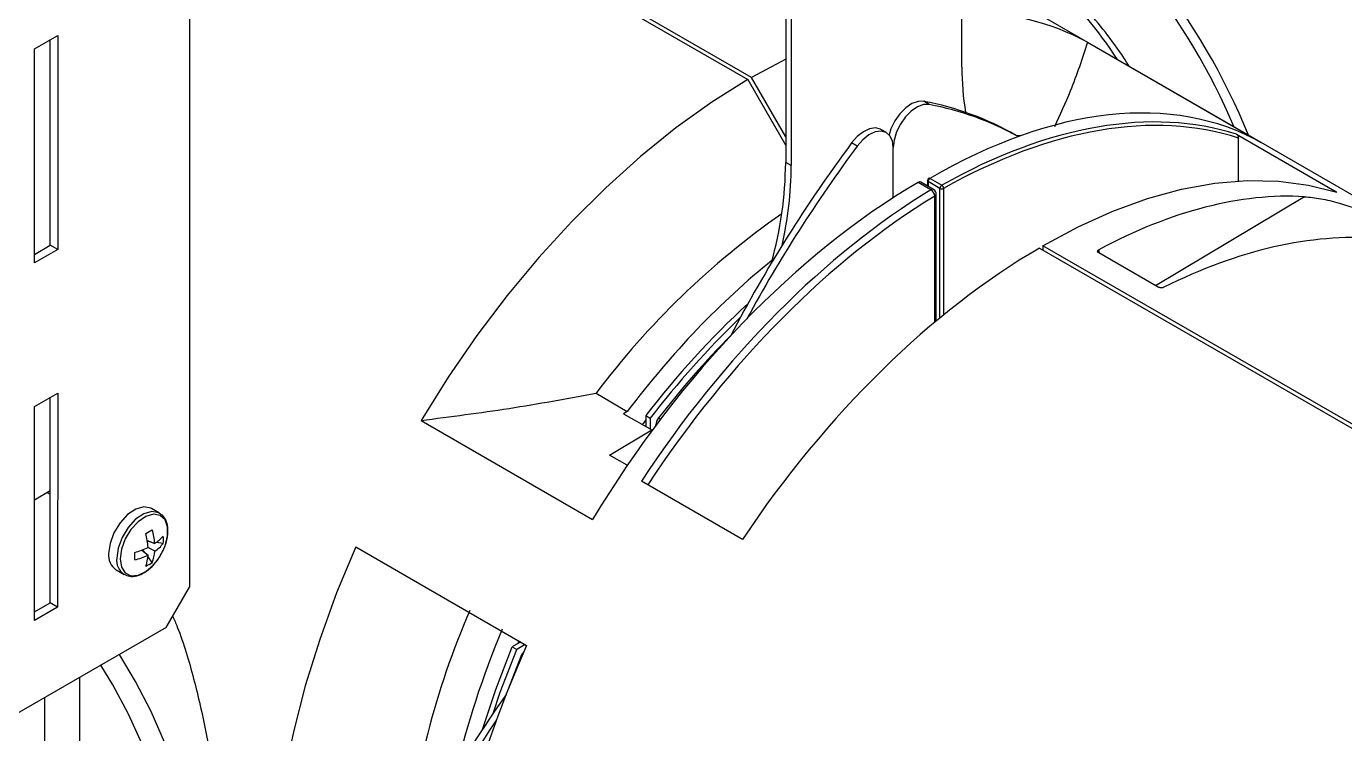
# Model space of a CAD drawing. Extents: x 12.3 to 108.7, y 1.1 to 80.4.
# Drawn here: x 18.56 to 23.59, y 62.07 to 64.76 of the extents above; entities that cross this region are included whole.
import ezdxf

# ---------------------------------------------------------------- set-up
doc = ezdxf.new("R2010")
doc.units = 0
doc.header["$MEASUREMENT"] = 0
doc.layers.add('OBJECT', color=7, linetype='CONTINUOUS')

msp = doc.modelspace()

# ---------------------------------------------------------------- linework, layer by layer
at = {"layer": 'OBJECT'}
for p, q in [((19.1835, 67.9526), (19.1827, 62.6251)), ((19.6198, 65.5369), (21.311, 64.5605)), ((21.3252, 64.5687), (19.6339, 65.5451)), ((22.1274, 64.6083), (22.1274, 65.1569)), ((24.1991, 63.7837), (22.1274, 64.9797)), ((21.4557, 64.8353), (21.4557, 64.245)), ((21.4769, 64.8253), (21.4769, 64.2328)), ((18.5926, 64.6782), (18.681, 64.7292)), ((18.681, 64.7292), (18.6809, 63.9127)), ((18.5925, 63.8617), (18.5926, 64.6782)), ((18.6526, 63.9291), (18.6527, 64.7129)), ((22.6062, 64.7032), (23.2686, 64.3208)), ((21.4557, 64.6387), (21.3252, 64.5687)), ((21.4557, 64.3427), (21.3252, 64.5687)), ((22.003, 64.4655), (21.9818, 64.4778)), ((21.8398, 64.3585), (21.8186, 64.3707)), ((21.7283, 64.3069), (21.7071, 64.3192)), ((22.342, 64.3433), (22.3337, 64.3481)), ((22.3503, 64.3463), (22.3351, 64.3473)), ((23.1741, 64.3521), (23.547, 64.1368)), ((23.1812, 64.1743), (23.1812, 64.3376)), ((21.8657, 64.1101), (21.8657, 64.3013)), ((21.4769, 64.2328), (21.4557, 64.245)), ((22.0095, 64.1405), (21.9608, 64.1686)), ((22.0197, 64.1417), (21.9711, 64.1697)), ((21.9958, 64.1758), (21.9958, 64.1555)), ((22.0436, 64.1458), (21.9987, 64.1718)), ((21.9987, 64.1718), (21.9987, 64.1538)), ((22.0058, 64.184), (22.0507, 64.1581)), ((22.0297, 63.6405), (22.0297, 64.1243)), ((22.0436, 63.6521), (22.0436, 64.1458)), ((22.0577, 64.1458), (22.0577, 63.6636)), ((23.5569, 64.1311), (23.547, 64.1368)), ((23.5565, 64.1312), (23.547, 64.1368)), ((22.024, 63.6357), (22.024, 64.1162)), ((23.4332, 64.1141), (22.8659, 63.775)), ((18.5925, 63.8944), (18.6526, 63.9291)), ((18.6809, 63.9127), (18.6526, 63.9291)), ((22.4233, 63.9184), (25.4334, 62.1808)), ((25.4475, 62.189), (22.4361, 63.9274)), ((22.4361, 63.9274), (22.4361, 63.9111)), ((18.6809, 63.9127), (18.5925, 63.8617)), ((22.6487, 63.9118), (22.6487, 63.9004)), ((22.8756, 63.7694), (22.6489, 63.9003)), ((18.5924, 63.3147), (18.6808, 63.3657)), ((18.6808, 63.3657), (18.6807, 62.5492)), ((20.7328, 63.3646), (20.8521, 63.2957)), ((18.5923, 62.4982), (18.5924, 63.3147)), ((18.6524, 62.5656), (18.6525, 63.3494)), ((20.8521, 63.2957), (20.8375, 63.2868)), ((20.8375, 63.2868), (20.945, 63.2248)), ((20.9225, 63.2796), (20.9395, 63.2698)), ((20.9225, 63.2796), (20.9225, 63.2377)), ((20.9395, 63.2698), (20.9395, 63.2279)), ((20.9708, 63.2706), (20.9786, 63.2661)), ((20.0661, 63.2612), (20.7195, 62.884)), ((20.7846, 63.129), (20.945, 63.2248)), ((20.945, 63.2248), (20.945, 63.2212)), ((20.9607, 63.2424), (20.9607, 63.2439)), ((20.9615, 63.2434), (20.9607, 63.2439)), ((20.8519, 63.0901), (20.7846, 63.129)), ((21.2905, 62.8076), (20.9057, 63.0298)), ((18.5923, 62.9591), (18.6524, 62.9938)), ((18.6408, 62.9871), (18.6524, 62.9803)), ((19.0688, 62.908), (19.0381, 62.9258)), ((19.0014, 62.7669), (19.0251, 62.7474)), ((19.0133, 62.7571), (19.005, 62.7683)), ((19.0223, 62.8031), (19.0511, 62.7923)), ((19.0368, 62.7977), (19.0229, 62.7993)), ((19.0511, 62.7624), (19.0251, 62.7774)), ((19.083, 62.7922), (19.0556, 62.7955)), ((19.8169, 62.7797), (20.4681, 62.4038)), ((19.0412, 62.7198), (19.0247, 62.7419)), ((18.9031, 62.6919), (18.9338, 62.6742)), ((19.0943, 62.472), (19.1827, 62.6251)), ((18.5923, 62.5309), (18.6524, 62.5656)), ((18.6807, 62.5492), (18.6524, 62.5656)), ((18.6807, 62.5492), (18.5923, 62.4982)), ((19.0943, 62.472), (18.2899, 62.0077)), ((20.4457, 62.4167), (20.4137, 62.3983)), ((20.4456, 62.3609), (20.3978, 62.2368)), ((20.4137, 62.3983), (20.4307, 62.3885)), ((20.4626, 62.4069), (20.4307, 62.3885)), ((20.4486, 62.3593), (20.4456, 62.3609)), ((18.764, 62.2814), (18.7638, 60.9885)), ((18.631, 62.2046), (18.6308, 60.9118))]:
    msp.add_line(p, q, dxfattribs=at)
at = {"layer": 'OBJECT', "flags": 128}
for points in [[(21.311, 64.5605), (21.1737, 64.474), (21.0373, 64.3762), (20.9025, 64.2675), (20.77, 64.1485), (20.6407, 64.02), (20.5153, 63.8827), (20.3945, 63.7373), (20.2789, 63.5847), (20.1692, 63.4257), (20.0661, 63.2612)], [(21.311, 64.5605), (21.3744, 64.4507), (21.4557, 64.31)], [(21.9818, 64.4778), (21.9604, 64.4774), (21.937, 64.4689), (21.9134, 64.4528), (21.8911, 64.4304), (21.8718, 64.4032), (21.857, 64.3732), (21.8496, 64.3507)], [(22.003, 64.4655), (21.9816, 64.4652), (21.9583, 64.4567), (21.9346, 64.4406), (21.9123, 64.4182), (21.8931, 64.3909), (21.8782, 64.3609), (21.8689, 64.3303), (21.8657, 64.3013)], [(21.8186, 64.3707), (21.8171, 64.3716), (21.7978, 64.3765), (21.7755, 64.3733), (21.7519, 64.362), (21.7285, 64.3435), (21.7071, 64.3192)], [(21.8657, 64.3013), (21.8625, 64.3266), (21.8531, 64.3464), (21.8383, 64.3593), (21.819, 64.3643), (21.7967, 64.361), (21.7731, 64.3498), (21.7497, 64.3313), (21.7283, 64.3069)], [(22.4361, 63.9274), (22.57, 63.9991), (22.7032, 64.059), (22.835, 64.1069), (22.9647, 64.1424), (23.0915, 64.1655), (23.2147, 64.1759), (23.3338, 64.1736), (23.4481, 64.1586), (23.5569, 64.1311)], [(19.0381, 62.9258), (19.0353, 62.9273), (19.009, 62.9319), (18.9785, 62.9232), (18.9472, 62.9022), (18.9184, 62.871), (18.8953, 62.8331), (18.8803, 62.7925), (18.8751, 62.7537)], [(19.0688, 62.908), (19.0659, 62.9095), (19.0396, 62.9142), (19.0092, 62.9055), (18.9779, 62.8845), (18.9491, 62.8533), (18.926, 62.8153), (18.911, 62.7748), (18.9058, 62.736)], [(19.0844, 62.7688), (19.09, 62.7823), (19.0997, 62.8207), (19.0997, 62.8553), (19.09, 62.8824), (19.0716, 62.8991), (19.0465, 62.9035), (19.0174, 62.8952), (18.9876, 62.8752), (18.9601, 62.8454), (18.9381, 62.8092), (18.9238, 62.7706), (18.9189, 62.7336), (18.9189, 62.7336)], [(19.8169, 62.7797), (19.7438, 62.6035), (19.6795, 62.4265), (19.6245, 62.2497), (19.5791, 62.0741), (19.5434, 61.9006), (19.5179, 61.7302), (19.5025, 61.564), (19.4973, 61.4028), (19.5025, 61.2475), (19.5075, 61.1862)], [(18.9189, 62.7336), (18.9238, 62.7023), (18.938, 62.6801), (18.9601, 62.6694), (18.9875, 62.6713), (19.0174, 62.6857), (19.0464, 62.711), (19.0622, 62.7303)], [(19.1457, 61.1315), (19.1645, 61.1789), (19.1889, 61.2663), (19.2036, 61.3617), (19.2086, 61.4639), (19.2036, 61.5719), (19.1889, 61.6843), (19.1645, 61.7999), (19.1307, 61.9172), (19.088, 62.0349), (19.0369, 62.1515), (18.9778, 62.2659), (18.9162, 62.3693)], [(20.3019, 62.0866), (20.3511, 62.2351), (20.4137, 62.3983)], [(20.3402, 62.1441), (20.368, 62.2253), (20.4307, 62.3885)], [(19.0382, 61.0961), (19.046, 61.1098), (19.0803, 61.1857), (19.1052, 61.2709), (19.1202, 61.3643), (19.1252, 61.4648), (19.1202, 61.5711), (19.1052, 61.6818), (19.0803, 61.7957), (19.046, 61.9112), (19.0026, 62.0268), (18.9507, 62.1413), (18.891, 62.253), (18.8452, 62.3283)]]:
    msp.add_lwpolyline(points, dxfattribs=at)
at = {"layer": 'OBJECT'}
for centre, radius, start, end in [((20.8635, 63.3906), 2.5434, 22.1423, 54.6462), ((21.0202, 63.4878), 2.3223, 22.632, 55.914), ((21.3818, 63.7696), 1.5953, 32.9478, 61.4515), ((22.15, 63.8539), 0.964, 61.7574, 91.34), ((23.1359, 64.603), 1.0085, 179.6976, 189.5613), ((21.7762, 63.3773), 1.1195, 60.133, 79.4185), ((21.7971, 63.3638), 1.1208, 60.9148, 79.4126), ((26.1942, 60.9891), 5.5878, 143.4193, 152.3415), ((26.2125, 60.9789), 5.5843, 143.4181, 151.4348), ((19.9667, 64.2602), 1.489, 344.4895, 359.4165), ((20.0384, 64.2438), 1.4386, 347.3349, 359.5618), ((22.0058, 64.1758), 0.01, 120.2391, 180), ((22.0005, 64.1762), 0.0048, 184.0898, 247.2305), ((22.014, 64.1711), 0.0154, 122.4659, 177.4055), ((22.0029, 64.1801), 0.00488, 53.4332, 116.2227), ((22.0155, 64.1326), 0.00999, 65.2743, 127.2281), ((21.9931, 64.1143), 0.0309, 3.5875, 58.0245), ((22.0097, 64.1243), 0.02, 0, 60.0027), ((22.0198, 64.1253), 0.00998, 294.8786, 354.4727), ((22.059, 64.1451), 0.0154, 122.4659, 177.4055), ((22.0507, 64.1595), 0.0154, 242.6337, 297.0777), ((22.0423, 64.1452), 0.0154, 2.3113, 56.8535), ((23.2287, 61.4909), 3.121, 124.9541, 143.105), ((23.6088, 61.2213), 3.3842, 132.7509, 142.5395), ((23.6716, 61.1713), 3.445, 133.9117, 142.4735), ((23.7093, 61.146), 3.466, 135.2306, 142.1945), ((21.0065, 63.2418), 0.0458, 141.0831, 177.4152), ((18.324, 64.0588), 1.4104, 299.4294, 300.5652), ((18.7129, 62.7565), 0.3129, 3.828, 13.6588), ((18.8036, 62.7722), 0.2483, 4.6528, 16.8885), ((18.9664, 62.9217), 0.1546, 303.2277, 318.9765), ((18.9438, 62.8062), 0.1399, 354.258, 5.7251), ((18.8872, 63.0582), 0.3129, 286.3292, 296.1613), ((18.9111, 62.7725), 0.1403, 337.943, 355.8617), ((18.9723, 62.8785), 0.1403, 304.1272, 322.0459), ((18.8831, 62.8594), 0.2208, 324.2242, 335.7642), ((18.9395, 62.7457), 0.0649, 172.8424, 235.8254), ((18.9704, 62.728), 0.0651, 172.9005, 235.2601), ((17.5622, 62.7442), 1.413, 359.4247, 0.5584), ((18.9189, 62.9718), 0.2483, 283.1, 295.336), ((18.8707, 62.7561), 0.1546, 341.013, 356.7607), ((18.9594, 62.8334), 0.1399, 294.2643, 305.7303), ((23.1052, 61.2952), 3.1118, 156.4925, 174.705), ((20.492, 62.3423), 0.0499, 135.2508, 158.0554), ((24.9821, 59.0075), 5.6022, 145.061, 154.3654), ((25.0121, 58.9902), 5.6123, 146.1011, 153.9376)]:
    msp.add_arc(centre, radius, start, end, dxfattribs=at)
for centre, major_axis, ratio, start_param, end_param in [((21.9987, 62.0691), (1.2757, 2.2484), 0.572341, 0.004536, 0.777162), ((22.0436, 62.0433), (1.3094, 2.2289), 0.582379, 0.129694, 0.785856), ((22.0506, 62.0392), (1.3044, 2.2202), 0.582398, 0.126651, 0.785874), ((21.9896, 62.0744), (1.3095, 2.2289), 0.582398, 0.805352, 1.549648), ((21.961, 64.1524), (0.0101, 0.0172), 0.582398, 0.00444, 0.805352), ((22.0377, 62.0466), (1.2757, 2.2483), 0.572361, 0.796657, 1.455884), ((22.5551, 61.7479), (1.2591, 2.2579), 0.567218, 0.266063, 0.724743), ((22.052, 62.0385), (1.2657, 2.231), 0.572321, 0.796624, 1.455033), ((22.7997, 61.6068), (1.3268, 2.2188), 0.587369, 0.283526, 0.742207), ((22.4375, 61.8159), (1.3009, 2.2338), 0.579895, 0.795255, 1.46234), ((21.6882, 62.2484), (1.1004, 1.9396), 0.572321, 0.963764, 1.345424), ((21.6882, 62.2484), (1.0363, 1.8266), 0.572321, 1.328124, 1.338833), ((21.6882, 62.2484), (1.1004, 1.9396), 0.572321, 1.778295, 2.045225), ((21.6882, 62.2484), (1.0363, 1.8266), 0.572321, 1.794883, 1.800352), ((21.9896, 62.0744), (1.3095, 2.2289), 0.582398, 1.760208, 2.960899)]:
    msp.add_ellipse(centre, major_axis=major_axis, ratio=ratio, start_param=start_param, end_param=end_param, dxfattribs=at)
for points, knots in [([(22.7649, 64.6117), (22.7582, 64.6223), (22.7302, 64.6672), (22.6748, 64.7418), (22.5996, 64.8339), (22.5198, 64.9189), (22.4368, 64.9962), (22.3511, 65.0651), (22.2637, 65.1236), (22.2016, 65.1606), (22.1689, 65.1746), (22.1657, 65.176)], [0, 0, 0, 0, 0.041419, 0.175837, 0.31033, 0.444941, 0.579713, 0.714682, 0.849874, 0.985285, 1, 1, 1, 1]), ([(22.6062, 64.7032), (22.5858, 64.6408), (22.5505, 64.5324), (22.5008, 64.426), (22.4797, 64.3809)], [0, 0, 0, 0, 0.576133, 1, 1, 1, 1]), ([(23.1741, 64.3521), (23.1747, 64.3516), (23.1761, 64.3506), (23.1779, 64.3483), (23.1795, 64.3455), (23.1807, 64.342), (23.1811, 64.3393), (23.1812, 64.3378), (23.1812, 64.3376)], [0, 0, 0, 0, 0.159753, 0.318972, 0.490519, 0.696904, 0.947167, 1, 1, 1, 1]), ([(23.4332, 64.1141), (23.4535, 64.1122), (23.494, 64.1082), (23.5607, 64.0921), (23.6301, 64.069), (23.6926, 64.0431), (23.7467, 64.0173), (23.7854, 63.9965), (23.8124, 63.9798), (23.8302, 63.9658), (23.8356, 63.9541), (23.8166, 63.9495), (23.7782, 63.95), (23.7406, 63.9525), (23.7158, 63.9544), (23.7089, 63.955)], [0, 0, 0, 0, 0.107368, 0.214482, 0.302528, 0.391219, 0.444441, 0.49807, 0.544418, 0.589607, 0.660357, 0.771317, 0.867069, 0.963023, 1, 1, 1, 1]), ([(22.6489, 63.9003), (22.6479, 63.901), (22.6457, 63.9025), (22.6444, 63.9053), (22.6446, 63.9081), (22.6463, 63.9103), (22.6481, 63.9114), (22.6487, 63.9118)], [0, 0, 0, 0, 0.216789, 0.433573, 0.650457, 0.867566, 1, 1, 1, 1]), ([(22.8966, 63.7687), (22.8953, 63.7682), (22.8926, 63.7671), (22.8876, 63.7666), (22.8825, 63.7669), (22.8783, 63.768), (22.8763, 63.769), (22.8756, 63.7694)], [0, 0, 0, 0, 0.217434, 0.434878, 0.652156, 0.869184, 1, 1, 1, 1]), ([(20.0661, 63.2612), (20.1782, 63.2757), (20.4028, 63.3046), (20.6226, 63.3446), (20.7328, 63.3646)], [0, 0, 0, 0, 0.499271, 1, 1, 1, 1]), ([(19.0723, 62.7473), (19.0771, 62.7553), (19.0888, 62.7752), (19.0991, 62.8098), (19.1028, 62.8468), (19.0961, 62.8775), (19.0838, 62.8988), (19.072, 62.9046), (19.0679, 62.9066)], [0, 0, 0, 0, 0.133514, 0.330392, 0.529011, 0.7306, 0.905606, 1, 1, 1, 1]), ([(18.9336, 62.6751), (18.9407, 62.6717), (18.9558, 62.6646), (18.9833, 62.6679), (19.0125, 62.6805), (19.041, 62.7038), (19.0619, 62.7274), (19.0703, 62.7434), (19.0723, 62.7473)], [0, 0, 0, 0, 0.164723, 0.346471, 0.5365, 0.73561, 0.936051, 1, 1, 1, 1]), ([(19.1192, 62.5152), (19.1251, 62.5014), (19.1575, 62.4256), (19.2007, 62.2762), (19.2489, 62.0717), (19.2814, 61.8659), (19.2999, 61.6728), (19.3051, 61.4999), (19.2982, 61.3541), (19.283, 61.2414), (19.2656, 61.1887), (19.2582, 61.1665)], [0, 0, 0, 0, 0.029007, 0.159333, 0.289628, 0.422397, 0.555101, 0.677249, 0.7994, 0.915542, 1, 1, 1, 1])]:
    msp.add_open_spline(points, degree=3, knots=knots, dxfattribs=at)

doc.saveas('drawing.dxf')
